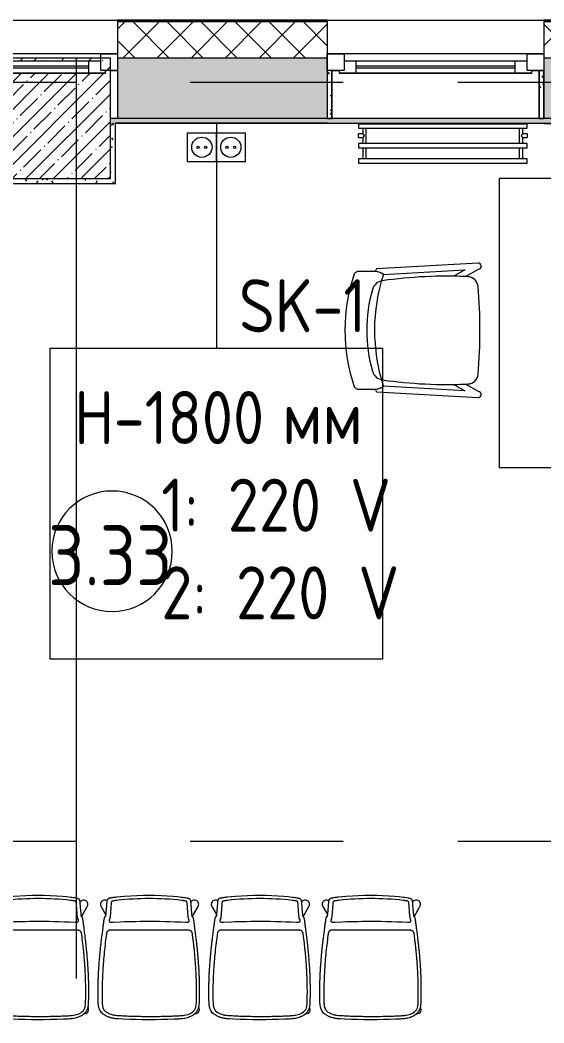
# Model space of a CAD drawing. Header units: millimetres. Extents: x 81382 to 274764, y -8553 to 29000.
# Drawn here: x 115725 to 117900, y 17395 to 21558 of the extents above; entities that cross this region are included whole.
import ezdxf

# ---------------------------------------------------------------- set-up
doc = ezdxf.new("R2010")
doc.units = ezdxf.units.MM
doc.linetypes.add('Осевая', pattern=[3175, 635, -476.25, 1587.5, -476.25])
for name, color, linetype, lineweight in [('0-1', 7, 'Continuous', 9), ('A-AREA-IDEN', 7, 'Continuous', 9), ('A-DETL-GENF', 7, 'Continuous', 9), ('A-GLAZ', 7, 'Continuous', 9), ('A-GLAZ-1', 7, 'Continuous', 13), ('A-WALL', 7, 'Continuous', 9), ('E-ELEC-FIXT-IDEN', 7, 'Continuous', 9), ('I-WALL', 7, 'Continuous', 9), ('M-EQPM', 7, 'Continuous', 9), ('S-COLS', 7, 'Continuous', 9), ('Оси', 7, 'Continuous', 9), ('Оси-2', 7, 'Осевая', 9), ('Электрические приборы', 7, 'Continuous', 9)]:
    doc.layers.add(name, color=color, linetype=linetype, lineweight=lineweight)
for name, color, linetype, lineweight, true_color in [('A-WALL-1', 7, 'Continuous', 9, 0x3c3c3c), ('A-WALL-FNSH-1', 7, 'Continuous', 9, 0x3c3c3c), ('I-FURN-1', 7, 'Continuous', 9, 0xf0f0f0), ('I-FURN-3', 7, 'Continuous', 9, 0xaaaaaa), ('Оси розеток', 7, 'Continuous', 9, 0xff1e23)]:
    doc.layers.add(name, color=color, linetype=linetype, lineweight=lineweight, true_color=true_color)
doc.styles.add('GOST Common', font='GOST_Common.ttf', dxfattribs={"width": 0.9, "height": 250})
doc.styles.add('GOST Common_1', font='GOST_Common.ttf', dxfattribs={"width": 0.9, "height": 220})
pattern_1 = [(0, (0, 0), (121.92, 30.48), [10.058, -81.382, 10.058, -81.382, -487.68]), (0, (0, 0), (121.92, 30.48), [-182.88, 10.058, -172.822, 10.058, -81.382, -213.36]), (0, (0, 0), (121.92, 30.48), [-457.2, 10.058, -50.902, 10.058, -142.342]), (120, (45.72, 15.24), (-87.356454, 90.345817), [10.058, -81.382, 10.058, -81.382, -487.68]), (120, (45.72, 15.24), (-87.356454, 90.345817), [-182.88, 10.058, -172.822, 10.058, -81.382, -213.36]), (120, (45.72, 15.24), (-87.356454, 90.345817), [-457.2, 10.058, -50.902, 10.058, -142.342]), (240, (60.96, 76.2), (-34.563546, -120.825817), [10.058, -81.382, 10.058, -81.382, -487.68]), (240, (60.96, 76.2), (-34.563546, -120.825817), [-182.88, 10.058, -172.822, 10.058, -81.382, -213.36]), (240, (60.96, 76.2), (-34.563546, -120.825817), [-457.2, 10.058, -50.902, 10.058, -142.342])]

# ---------------------------------------------------------------- blocks, each defined once
blk = doc.blocks.new('120_Окно_СКБ_1Ст - 120_Окно_СКБ_1Ст 900х2500_h_ с форточкой-22876038-План размещения напольных электротехнических лючков и розеток 3 этажа в осях 23-33')
at = {"layer": 'A-GLAZ'}
for p, q in [((450, -57), (-450, -57)), ((-330, -107), (330, -107)), ((330, -117), (-330, -117)), ((-430, -127), (-400, -127)), ((400, -127), (450, -127))]:
    blk.add_line(p, q, dxfattribs=at)
at = {"layer": 'A-GLAZ-1'}
for p, q in [((-450, -127), (-450, -57)), ((-450, -57), (-380, -57)), ((-380, -57), (-380, -127)), ((380, -127), (380, -57)), ((380, -57), (450, -57)), ((450, -57), (450, -127)), ((380, -87), (-380, -87)), ((-380, -87), (-380, -127)), ((-330, -137), (-330, -87)), ((330, -137), (330, -87)), ((380, -127), (380, -87)), ((-380, -127), (-450, -127)), ((-380, -127), (-400, -127)), ((-400, -127), (-400, -137)), ((-400, -137), (400, -137)), ((400, -137), (-400, -137)), ((450, -127), (380, -127)), ((400, -127), (380, -127)), ((400, -137), (400, -127))]:
    blk.add_line(p, q, dxfattribs=at)
blk = doc.blocks.new('BSC_Колонна _Прямоугольная - 500х500-23282985-План размещения напольных электротехнических лючков и розеток 3 этажа в осях 23-33')
at = {"layer": 'S-COLS'}
h = blk.add_hatch(dxfattribs=at)
h.set_pattern_fill('FP_26', color=256, style=0, pattern_type=2)
h.set_pattern_definition([(45, (-115850.45, -21150), (-57.024626, 57.024626), []), (45, (-115793.42, -21150), (-57.024626, 57.024626), [100.806, -20.161, 3.353, -16.808])])
h.paths.add_polyline_path([(-250, -250), (250, -250), (250, 250), (-250, 250), (-250, 238), (210, 238), (210, 198), (230, 198), (230, 188), (-250, 188), (-250, -77.4)])
for p, q in [((250, 250), (-250, 250)), ((-250, 250), (-250, 238)), ((250, -250), (250, 250)), ((-250, 188), (-250, -250)), ((-250, -250), (250, -250))]:
    blk.add_line(p, q, dxfattribs=at)
blk = doc.blocks.new('Стол базовый прямоугольный - 1_2-25479526-План размещения напольных электротехнических лючков и розеток 3 этажа в осях 23-33')
at = {"layer": 'I-FURN-1'}
for p, q in [((600, 300), (-600, 300)), ((-600, 300), (-600, -300)), ((600, -300), (600, 300)), ((-600, -300), (600, -300))]:
    blk.add_line(p, q, dxfattribs=at)
blk = doc.blocks.new('Chair_1 noor 78578 - 1_4-25422005-План размещения напольных электротехнических лючков и розеток 3 этажа в осях 23-33')
at = {"layer": 'I-FURN-1'}
for p, q in [((-130.5, 405.7), (-130.5, 344.8)), ((359.1, 344.8), (359.1, 405.7)), ((-141.2, 329.7), (-165.1, -92)), ((-136.5, -37.1), (-117.3, 302)), ((345.9, 302), (365.1, -37.1)), ((393.7, -92), (369.8, 329.7)), ((-110.2, 8.6), (-136.5, -37.1)), ((365.1, -37.1), (338.8, 8.6)), ((-139.7, -93.5), (-108.8, -39.9)), ((337.4, -39.9), (368.3, -93.5))]:
    blk.add_line(p, q, dxfattribs=at)
for centre, radius, start, end in [((114.3, -271.9), 732.8, 71.3174, 108.6833), ((114.3, -279.3), 660.4, 111.7, 112.7563), ((-37.4, 344.8), 93.1, 180, 204.9864), ((-37.4, 344.8), 93.1, 186.4785, 204.9864), ((114.3, -408), 746, 71.9445, 107.8276), ((-41.4, 297.5), 50.8, 106.1735, 171.9659), ((114.3, -239.2), 609.6, 73.8265, 106.1735), ((270, 297.5), 50.8, 8.0341, 73.8265), ((266, 344.8), 93.1, 334.477, 360), ((266, 344.8), 93.1, 335.0136, 353.5215), ((114.3, -279.3), 660.4, 67.2437, 68.3), ((-116, 308.2), 6.35, 204.9864, 258.4091), ((-116, 308.2), 6.35, 204.9864, 287.8276), ((1798.9, 37.7), 1909.3, 171.9659, 182.6261), ((-1570.3, 37.7), 1909.3, 357.3739, 8.0341), ((344.3, 307.4), 6.35, 281.4186, 334.477), ((344.6, 308.2), 6.35, 281.5909, 335.0136), ((1798.9, 37.7), 1909.3, 180.8761, 182.3307), ((-1570.3, 37.7), 1909.3, 357.6693, 359.1239), ((-64, -47.7), 44.5, 182.6261, 265.0912), ((292.6, -47.7), 44.4, 275.9396, 357.3739), ((-152.4, -92.7), 12.7, 176.75, 356.75), ((114.8, 2033.8), 2133.6, 265.0912, 274.9044), ((381, -92.7), 12.7, 183.25, 3.25)]:
    blk.add_arc(centre, radius, start, end, dxfattribs=at)
for points in [[(-120.4, 422.3), (-122, 420.8), (-124.7, 417.8), (-127.8, 413.5), (-129.8, 409.4), (-130.4, 406.9), (-130.5, 405.7)], [(359.1, 405.7), (359, 406.9), (358.4, 409.4), (356.4, 413.5), (353.3, 417.8), (350.6, 420.8), (349, 422.3)]]:
    blk.add_open_spline(points, degree=3, dxfattribs=at)
blk = doc.blocks.new('Chairs-Back - 1_4а-26512834-План размещения напольных электротехнических лючков и розеток 3 этажа в осях 23-33')
at = {"layer": '0-1', "flags": 128}
for points in [[(-212.2, -145.4), (-212.2, -149.7), (-212.2, -151.9), (-212.2, -154.1), (-212.1, -156.3), (-212.1, -158.4), (-212.1, -160.6), (-212.1, -162.8), (-212, -167.2), (-211.9, -171.5), (-211.8, -175.9), (-211.8, -177.8), (-211.7, -180.2), (-211.6, -183), (-211.5, -185.8), (-211.4, -188.7), (-211.2, -191.5), (-211, -194.2), (-210.7, -197), (-210.3, -199.8), (-209.8, -202.5), (-209.3, -205.2), (-208.6, -207.8), (-207.8, -210.3), (-206.8, -212.7), (-206, -214.2), (-205.9, -214.4), (-205.6, -215.2), (-204.4, -217.7), (-203.7, -219), (-203.7, -219.2), (-202.2, -223.5), (-199.7, -227.3), (-196.3, -230.3), (-193.2, -231.9), (-192.5, -232.5), (-190.5, -234.2), (-188.3, -235.8), (-186.2, -237.3), (-183.9, -238.7), (-181.6, -240), (-179.3, -241.3), (-176.9, -242.4), (-174.5, -243.6), (-172.1, -244.6), (-169.6, -245.6), (-167.1, -246.5), (-164.6, -247.3), (-162.1, -248.1), (-159.6, -248.8), (-157, -249.5), (-154.4, -250.1), (-151.8, -250.7), (-149.3, -251.1), (-146.7, -251.6), (-144, -252), (-141.4, -252.3), (-138.8, -252.6), (-136.1, -252.9), (-133.5, -253.1), (-130.8, -253.3), (-128.5, -253.4), (-126.2, -253.6), (-107.2, -254.5), (-80.7, -255.7), (-54.1, -256.5), (-27.6, -257), (-1, -257.2), (25.6, -257.1), (52.1, -256.7), (78.7, -256), (105.2, -255), (124.2, -254.1), (128.9, -253.9), (134.2, -253.5), (139.4, -253), (144.7, -252.3), (149.9, -251.4), (155.1, -250.2), (160.1, -248.9), (165.2, -247.3), (170.1, -245.4), (175, -243.3), (179.7, -240.8), (184.2, -238.1), (188.6, -235), (190.6, -233.4), (190.8, -233.2), (191.9, -233.4), (196.8, -232.9), (201.4, -231), (205.3, -227.9), (208.2, -223.8), (209.9, -219.2), (210.1, -214.2), (209, -209.5), (207.4, -206.7), (207.5, -206.2), (208.1, -203.5), (208.5, -200.7), (208.9, -198), (209.2, -195.2), (209.5, -192.4), (209.7, -189.6), (209.8, -186.8), (210, -184), (210.1, -181.2), (210.1, -178.8), (210.2, -176.4), (210.3, -172.5), (210.4, -168.1), (210.5, -163.8), (210.5, -161.6), (210.6, -159.4), (210.6, -157.2), (210.6, -155.1), (210.6, -152.9), (210.7, -150.7), (210.7, -146.4), (210.7, -141.9), (210.7, -137.6), (210.7, -133.3), (210.7, -131.1), (210.7, -128.9), (210.7, -126.8), (210.7, -124.6), (210.6, -122.4), (210.6, -120.2), (210.6, -115.9), (210.5, -111.5), (210.4, -107.1), (210.3, -102.8), (210.2, -98.4), (210.1, -94.1), (210, -89.7), (209.8, -85.4), (209.7, -81), (209.5, -76.6), (209.3, -72.3), (209.1, -67.9), (208.9, -63.5), (208.7, -59.2), (208.5, -54.8), (208.3, -50.5), (208, -46.1), (207.8, -41.8), (207.3, -34.5), (206.8, -27.2), (206.3, -19.9), (205.7, -12.6), (205.4, -8.8), (205.1, -5.1), (204.5, 2.1), (204.2, 5.9), (203.9, 9.6), (203.2, 16.7), (202.9, 20.5), (202.5, 24.2), (201.8, 31.4), (201.4, 35.2), (201, 38.9), (200.3, 46.2), (199.9, 50), (199.5, 53.7), (198.6, 61), (198.2, 64.7), (197.8, 68.4), (197.3, 72.2), (196.9, 75.9), (196.2, 81.4), (195.6, 86.8), (194.9, 92.3), (194.2, 97.8), (193.5, 103.4), (192.8, 108.9), (192.1, 114.5), (191.3, 120.1), (190.8, 124.4), (190.2, 128.7), (189.7, 133), (189.2, 137.2), (188.6, 141.5), (188.1, 145.6), (187.5, 149.5), (187, 153.1), (186.4, 156.2), (185.9, 158.9), (185.4, 161.1), (185, 162.9), (184.5, 164.5), (184.1, 165.8), (183.8, 166.7), (183.5, 167.3), (183.2, 167.7), (183, 167.9), (182.8, 168), (180.6, 168.1), (180.5, 168.7), (180.4, 169), (204.2, 211.2), (205.8, 214.2), (206.8, 217.4), (207.1, 220.8), (206.7, 224.2), (205.7, 227.5), (204, 230.5), (201.7, 233.1), (199, 235.3), (196, 236.9), (192.7, 237.9), (189.2, 238.2), (185.9, 237.9), (182.7, 236.9), (179.8, 235.4), (177.2, 233.3), (175.2, 230.8), (174.7, 230), (174.7, 230.2), (174.6, 231.2), (174.3, 233.3), (174.2, 234.4), (173.9, 235.4), (173.7, 236.5), (173.3, 237.5), (173.1, 238.1), (172.8, 238.6), (172.5, 239.1), (172.2, 239.6), (171.7, 240.2), (171.2, 240.8), (170.6, 241.4), (169.9, 242), (169.1, 242.5), (168.2, 243), (167.1, 243.5), (166, 244), (164.9, 244.4), (163.7, 244.7), (161.2, 245.4), (158.6, 246), (156, 246.5), (151, 247.3), (145.9, 248), (140.9, 248.7), (135.8, 249.3), (118.5, 251.1), (101.1, 252.8), (75.9, 254.7), (50.6, 256), (25.4, 256.9), (0.1, 257.2), (-25.2, 257), (-50.4, 256.3), (-75.7, 255), (-100.9, 253.2), (-118.3, 251.7), (-135.6, 249.9), (-138.2, 249.6), (-140.7, 249.3), (-143.2, 249), (-145.8, 248.7), (-148.3, 248.4), (-150.8, 248), (-153.4, 247.6), (-155.9, 247.2), (-158.5, 246.7), (-161, 246.2), (-163.5, 245.5), (-164.7, 245.1), (-165.9, 244.7), (-167, 244.3), (-168, 243.8), (-168.9, 243.3), (-169.8, 242.7), (-170.5, 242.2), (-171.1, 241.6), (-171.6, 241), (-172, 240.4), (-172.4, 239.9), (-172.7, 239.4), (-172.9, 238.9), (-173.2, 238.3), (-173.5, 237.3), (-173.8, 236.2), (-173.9, 235.6), (-176.5, 236.9), (-179.7, 237.9), (-183, 238.2), (-186.5, 237.9), (-189.8, 236.9), (-192.8, 235.3), (-195.5, 233.1), (-197.8, 230.5), (-199.5, 227.5), (-200.5, 224.2), (-200.9, 220.8), (-200.6, 217.4), (-199.6, 214.2), (-198, 211.2), (-179.3, 178), (-179.5, 176.5), (-179.7, 174.8), (-179.9, 173.2), (-180.2, 171.8), (-180.4, 170.6), (-180.6, 169.6), (-180.7, 168.9), (-182.9, 168.8), (-183.1, 168.8), (-183.3, 168.5), (-183.5, 168.2), (-183.8, 167.5), (-184.2, 166.7), (-184.6, 165.5), (-185.1, 163.9), (-185.5, 162.1), (-186.1, 160), (-186.6, 157.3), (-187.1, 154.2), (-187.7, 150.6), (-188.3, 146.7), (-188.8, 142.6), (-189.4, 138.4), (-189.9, 134.1), (-190.5, 129.8), (-191, 125.5), (-191.6, 121.2), (-191.6, 121), (-192.3, 115.4), (-193.1, 109.8), (-193.8, 104.3), (-194.5, 98.7), (-195.3, 93.3), (-196, 87.8), (-196.6, 82.4), (-197.3, 76.9), (-197.8, 73.2), (-198.3, 69.4), (-198.7, 65.7), (-199.2, 62), (-200, 54.6), (-200.4, 50.9), (-200.9, 47.1), (-201.7, 39.9), (-202.1, 36.2), (-202.5, 32.4), (-203.2, 25.2), (-203.6, 21.5), (-204, 17.7), (-204.7, 10.5), (-205, 6.8), (-205.3, 3), (-206, -4.1), (-206.3, -7.8), (-206.6, -11.6), (-207.2, -18.9), (-207.7, -26.2), (-208.3, -33.5), (-208.8, -40.8), (-209, -45.1), (-209.3, -49.5), (-209.6, -53.8), (-209.8, -58.3), (-210, -62.5), (-210.3, -67), (-210.5, -71.3), (-210.7, -75.7), (-210.9, -80), (-211, -84.4), (-211.2, -88.7), (-211.3, -93.1), (-211.5, -97.5), (-211.6, -101.8), (-211.7, -106.2), (-211.8, -110.5), (-211.9, -114.9), (-212, -119.2), (-212, -121.4), (-212.1, -123.6), (-212.1, -125.8), (-212.1, -128), (-212.1, -130.1), (-212.1, -132.3), (-212.2, -136.7), (-212.2, -141), (-212.2, -145.4)], [(-212.2, -145.4), (-212.2, -149.7), (-212.2, -151.9), (-212.2, -154.1), (-212.1, -156.3), (-212.1, -158.4), (-212.1, -160.6), (-212.1, -162.8), (-212, -167.2), (-211.9, -171.5), (-211.8, -175.9), (-211.8, -177.8), (-211.7, -180.2), (-211.6, -183), (-211.5, -185.8), (-211.4, -188.7), (-211.2, -191.5), (-211, -194.2), (-210.7, -197), (-210.3, -199.8), (-209.8, -202.5), (-209.3, -205.2), (-208.6, -207.8), (-207.8, -210.3), (-206.8, -212.7), (-206, -214.2), (-205.9, -214.4), (-205.6, -215.2), (-204.4, -217.7), (-203, -220.2), (-201.5, -222.6), (-199.9, -224.8), (-198.2, -226.8), (-196.4, -228.8), (-194.5, -230.7), (-192.5, -232.5), (-190.5, -234.2), (-188.3, -235.8), (-186.2, -237.3), (-183.9, -238.7), (-181.6, -240), (-179.3, -241.3), (-176.9, -242.4), (-174.5, -243.6), (-172.1, -244.6), (-169.6, -245.6), (-167.1, -246.5), (-164.6, -247.3), (-162.1, -248.1), (-159.6, -248.8), (-157, -249.5), (-154.4, -250.1), (-151.8, -250.7), (-149.3, -251.1), (-146.7, -251.6), (-144, -252), (-141.4, -252.3), (-138.8, -252.6), (-136.1, -252.9), (-133.5, -253.1), (-130.8, -253.3), (-128.5, -253.4), (-126.2, -253.6), (-107.2, -254.5), (-80.7, -255.7), (-54.1, -256.5), (-27.6, -257), (-1, -257.2), (25.6, -257.1), (52.1, -256.7), (78.7, -256), (105.2, -255), (124.2, -254.1), (128.9, -253.9), (134.2, -253.5), (139.4, -253), (144.7, -252.3), (149.9, -251.4), (155.1, -250.2), (160.1, -248.9), (165.2, -247.3), (170.1, -245.4), (175, -243.3), (179.7, -240.8), (184.2, -238.1), (188.6, -235), (190.6, -233.4), (192.6, -231.6), (194.5, -229.7), (196.3, -227.8), (198, -225.7), (199.6, -223.5), (201.2, -221.2), (202.5, -218.7), (203.8, -216.1), (204.2, -215.3), (205, -213.6), (206, -211.3), (206.8, -208.8), (207.5, -206.2), (208.1, -203.5), (208.5, -200.7), (208.9, -198), (209.2, -195.2), (209.5, -192.4), (209.7, -189.6), (209.8, -186.8), (210, -184), (210.1, -181.2), (210.1, -178.8), (210.2, -176.4), (210.3, -172.5), (210.4, -168.1), (210.5, -163.8), (210.5, -161.6), (210.6, -159.4), (210.6, -157.2), (210.6, -155.1), (210.6, -152.9), (210.7, -150.7), (210.7, -146.4), (210.7, -141.9), (210.7, -137.6), (210.7, -133.3), (210.7, -131.1), (210.7, -128.9), (210.7, -126.8), (210.7, -124.6), (210.6, -122.4), (210.6, -120.2), (210.6, -115.9), (210.5, -111.5), (210.4, -107.1), (210.3, -102.8), (210.2, -98.4), (210.1, -94.1), (210, -89.7), (209.8, -85.4), (209.7, -81), (209.5, -76.6), (209.3, -72.3), (209.1, -67.9), (208.9, -63.5), (208.7, -59.2), (208.5, -54.8), (208.3, -50.5), (208, -46.1), (207.8, -41.8), (207.3, -34.5), (206.8, -27.2), (206.3, -19.9), (205.7, -12.6), (205.4, -8.8), (205.1, -5.1), (204.5, 2.1), (204.2, 5.9), (203.9, 9.6), (203.2, 16.7), (202.9, 20.5), (202.5, 24.2), (201.8, 31.4), (201.4, 35.2), (201, 38.9), (200.3, 46.2), (199.9, 50), (199.5, 53.7), (198.6, 61), (198.2, 64.7), (197.8, 68.4), (197.3, 72.2), (196.9, 75.9), (196.2, 81.4), (195.6, 86.8), (194.9, 92.3), (194.2, 97.8), (193.5, 103.4), (192.8, 108.9), (192.1, 114.5), (191.3, 120.1), (190.8, 124.4), (190.2, 128.7), (189.7, 133), (189.2, 137.2), (188.6, 141.5), (188.1, 145.6), (187.5, 149.5), (187, 153.1), (186.4, 156.2), (185.9, 158.9), (185.4, 161.1), (185, 162.9), (184.5, 164.5), (184.1, 165.8), (183.8, 166.7), (183.5, 167.3), (183.2, 167.7), (183, 167.9), (182.8, 168), (180.6, 168.1), (180.5, 168.7), (180.3, 169.8), (180.1, 171), (179.8, 172.4), (179.6, 174), (179.4, 175.7), (179.1, 178), (178.8, 180.6), (178.6, 183.3), (178.3, 186.3), (178, 189.3), (177.7, 192.6), (177.4, 195.9), (177.1, 199.4), (176.9, 202.5), (176.6, 205.7), (176.4, 208.9), (176.1, 212.2), (175.9, 214.9), (175.7, 217.7), (175.5, 220.5), (175.3, 223.3), (175.1, 225.2), (175, 227.1), (174.9, 228.1), (174.8, 229.2), (174.7, 230.2), (174.6, 231.2), (174.3, 233.3), (174.2, 234.4), (173.9, 235.4), (173.7, 236.5), (173.3, 237.5), (173.1, 238.1), (172.8, 238.6), (172.5, 239.1), (172.2, 239.6), (171.7, 240.2), (171.2, 240.8), (170.6, 241.4), (169.9, 242), (169.1, 242.5), (168.2, 243), (167.1, 243.5), (166, 244), (164.9, 244.4), (163.7, 244.7), (161.2, 245.4), (158.6, 246), (156, 246.5), (151, 247.3), (145.9, 248), (140.9, 248.7), (135.8, 249.3), (118.5, 251.1), (101.1, 252.8), (75.9, 254.7), (50.6, 256), (25.4, 256.9), (0.1, 257.2), (-25.2, 257), (-50.4, 256.3), (-75.7, 255), (-100.9, 253.2), (-118.3, 251.7), (-135.6, 249.9), (-138.2, 249.6), (-140.7, 249.3), (-143.2, 249), (-145.8, 248.7), (-148.3, 248.4), (-150.8, 248), (-153.4, 247.6), (-155.9, 247.2), (-158.5, 246.7), (-161, 246.2), (-163.5, 245.5), (-164.7, 245.1), (-165.9, 244.7), (-167, 244.3), (-168, 243.8), (-168.9, 243.3), (-169.8, 242.7), (-170.5, 242.2), (-171.1, 241.6), (-171.6, 241), (-172, 240.4), (-172.4, 239.9), (-172.7, 239.4), (-172.9, 238.9), (-173.2, 238.3), (-173.5, 237.3), (-173.8, 236.2), (-174, 235.2), (-174.2, 234.1), (-174.4, 233.2), (-174.5, 232), (-174.6, 231), (-174.7, 230), (-174.8, 229), (-174.9, 227.9), (-175, 226.9), (-175.1, 225.9), (-175.1, 224.9), (-175.2, 223.8), (-175.4, 221.1), (-175.6, 218.4), (-175.9, 215.7), (-176.1, 213.1), (-176.3, 209.8), (-176.6, 206.5), (-176.9, 203.3), (-177.1, 200.2), (-177.4, 196.7), (-177.7, 193.4), (-178, 190.2), (-178.3, 187.1), (-178.6, 184.2), (-178.9, 181.4), (-179.2, 178.9), (-179.5, 176.5), (-179.7, 174.8), (-179.9, 173.2), (-180.2, 171.8), (-180.4, 170.6), (-180.6, 169.6), (-180.7, 168.9), (-182.9, 168.8), (-183.1, 168.8), (-183.3, 168.5), (-183.5, 168.2), (-183.8, 167.5), (-184.2, 166.7), (-184.6, 165.5), (-185.1, 163.9), (-185.5, 162.1), (-186.1, 160), (-186.6, 157.3), (-187.1, 154.2), (-187.7, 150.6), (-188.3, 146.7), (-188.8, 142.6), (-189.4, 138.4), (-189.9, 134.1), (-190.5, 129.8), (-191, 125.5), (-191.6, 121.2), (-191.6, 121), (-192.3, 115.4), (-193.1, 109.8), (-193.8, 104.3), (-194.5, 98.7), (-195.3, 93.3), (-196, 87.8), (-196.6, 82.4), (-197.3, 76.9), (-197.8, 73.2), (-198.3, 69.4), (-198.7, 65.7), (-199.2, 62), (-200, 54.6), (-200.4, 50.9), (-200.9, 47.1), (-201.7, 39.9), (-202.1, 36.2), (-202.5, 32.4), (-203.2, 25.2), (-203.6, 21.5), (-204, 17.7), (-204.7, 10.5), (-205, 6.8), (-205.3, 3), (-206, -4.1), (-206.3, -7.8), (-206.6, -11.6), (-207.2, -18.9), (-207.7, -26.2), (-208.3, -33.5), (-208.8, -40.8), (-209, -45.1), (-209.3, -49.5), (-209.6, -53.8), (-209.8, -58.3), (-210, -62.5), (-210.3, -67), (-210.5, -71.3), (-210.7, -75.7), (-210.9, -80), (-211, -84.4), (-211.2, -88.7), (-211.3, -93.1), (-211.5, -97.5), (-211.6, -101.8), (-211.7, -106.2), (-211.8, -110.5), (-211.9, -114.9), (-212, -119.2), (-212, -121.4), (-212.1, -123.6), (-212.1, -125.8), (-212.1, -128), (-212.1, -130.1), (-212.1, -132.3), (-212.2, -136.7), (-212.2, -141), (-212.2, -145.4)], [(-194.1, -147.9), (-194.1, -152.8), (-194.1, -157.8), (-194, -167.6), (-193.8, -177.5), (-193.8, -177.7), (-193.5, -187.7), (-193.2, -192.6), (-192.7, -197.6), (-192, -202.5), (-191.5, -204.9), (-190.8, -207.3), (-189.1, -212), (-188, -214.3), (-186.8, -216.4), (-185, -218.9), (-183, -221.2), (-178.4, -225.2), (-173.4, -228.6), (-168, -231.5), (-162.4, -233.9), (-156.7, -235.9), (-150.8, -237.5), (-144.8, -238.7), (-144.3, -238.8), (-144.3, -238.8), (-144.1, -238.9), (-143.1, -239), (-138.8, -239.7), (-132.7, -240.4), (-132.3, -240.4), (-131.8, -240.4), (-126.4, -240.8), (-122.6, -241.1), (-120.5, -241.2), (-119.9, -241.2), (-119.7, -241.2), (-119.3, -241.2), (-114.4, -241.5), (-108.3, -241.8), (-102.2, -242.1), (-96.1, -242.4), (-90, -242.6), (-83.9, -242.9), (-77.8, -243.1), (-71.6, -243.3), (-65.5, -243.5), (-59.4, -243.7), (-53.3, -243.8), (-47.2, -244), (-41.1, -244.1), (-35, -244.2), (-28.8, -244.3), (-22.7, -244.4), (-16.6, -244.5), (-10.5, -244.5), (-4.4, -244.6), (1.8, -244.6), (7.9, -244.6), (14, -244.6), (20.1, -244.6), (26.2, -244.5), (32.3, -244.5), (38.5, -244.4), (44.6, -244.3), (50.7, -244.2), (56.8, -244.1), (62.9, -244), (69, -243.8), (75.2, -243.6), (81.3, -243.5), (87.4, -243.3), (93.5, -243), (99.6, -242.8), (105.7, -242.6), (111.8, -242.3), (117.9, -242), (122.8, -241.8), (123.2, -241.8), (123.4, -241.8), (124.1, -241.7), (126.2, -241.6), (130.1, -241.4), (135.4, -241.1), (135.8, -241), (136.3, -241), (142.3, -240.3), (146.7, -239.7), (147.6, -239.6), (147.8, -239.5), (147.9, -239.5), (148.4, -239.4), (154.4, -238.2), (160.2, -236.6), (166, -234.6), (171.6, -232.3), (177, -229.4), (182, -226), (186.6, -222), (188.6, -219.7), (189.5, -218.5), (190.4, -217.3), (191.7, -215.2), (192.8, -212.9), (194.5, -208.2), (194.9, -207), (195.2, -205.8), (195.7, -203.4), (196.5, -198.5), (197, -193.5), (197.3, -188.6), (197.5, -183.6), (197.6, -178.6), (197.6, -177.9), (197.7, -173.1), (197.8, -168.3), (197.9, -163.5), (198, -158.7), (198, -153.7), (198.1, -148.8), (198.1, -143.8), (198.1, -138.8), (198.1, -133.9), (198, -128.9), (198, -123.9), (197.9, -118.9), (197.8, -114), (197.7, -109), (197.6, -104), (197.5, -99), (197.3, -94.1), (197.2, -89.1), (197, -84.1), (196.8, -79.2), (196.6, -74.2), (196.4, -69.2), (196.1, -64.2), (195.9, -59.3), (195.6, -54.3), (195.3, -49.3), (195.1, -46.1), (194.9, -42.2), (194.6, -37.8), (194.3, -32.4), (194, -27.9), (194, -27.4), (193.6, -22.5), (193.2, -17.6), (192.9, -12.6), (192.5, -7.7), (192.1, -2.8), (191.6, 2.1), (191.2, 7), (190.8, 11.9), (190.3, 16.8), (189.8, 21.7), (189.4, 26.6), (188.9, 31.5), (188.3, 36.4), (187.8, 41.3), (187.3, 46.2), (186.7, 51.1), (186.2, 56), (185.6, 61), (185, 65.9), (184.4, 70.8), (183.8, 75.6), (183.2, 80.5), (182.6, 85.4), (181.9, 90.2), (181.3, 95), (180.6, 99.9), (180.3, 101.4), (179.9, 102.8), (179.3, 104.2), (178.6, 105.6), (177.7, 106.9), (176.7, 108), (175.6, 109.1), (174.4, 110.1), (173.1, 110.9), (171.8, 111.6), (170.3, 112.1), (168.8, 112.5), (167.3, 112.8), (165.8, 112.8), (84.2, 112.8), (2.6, 113.1), (-79, 113.3), (-160.6, 113.6), (-162.1, 113.5), (-163.7, 113.3), (-165.2, 112.9), (-166.6, 112.4), (-168, 111.7), (-169.3, 110.9), (-170.5, 109.9), (-171.6, 108.8), (-172.6, 107.7), (-173.4, 106.4), (-174.2, 105.1), (-174.8, 103.7), (-175.2, 102.2), (-175.5, 100.7), (-176.2, 95.8), (-176.9, 91), (-178.2, 81.3), (-179.4, 71.6), (-180.7, 61.8), (-181.9, 52), (-183, 42.2), (-184.1, 32.4), (-185.1, 22.6), (-186.1, 12.8), (-187, 3), (-187.9, -6.9), (-188.7, -16.7), (-189.4, -26.6), (-189.5, -27.1), (-190.2, -37), (-190.4, -41.1), (-190.6, -43.5), (-190.9, -48.4), (-191.2, -53.4), (-191.5, -58.4), (-191.9, -66), (-192.3, -73.6), (-192.7, -81.6), (-193, -89.7), (-193.3, -97.7), (-193.5, -105.7), (-193.7, -113.8), (-193.9, -121.8), (-194, -129.9), (-194.1, -137.9), (-194.1, -142.9), (-194.1, -147.9)]]:
    blk.add_lwpolyline(points, dxfattribs=at)
blk.add_lwpolyline([(-165.1, 157.1), (-165.1, 155.3), (-165.1, 153.5), (-164.9, 152.1), (-164.5, 150.7), (-163.8, 149.5), (-162.9, 148.4), (-161.8, 147.6), (-160.6, 147), (-159.2, 146.6), (-157.4, 146.5), (-156.9, 146.4), (-156.6, 146.4), (-148.1, 146.9), (-117.4, 148.2), (-101.2, 148.8), (-85.1, 149.3), (-68.9, 149.6), (-52.7, 150), (-36.5, 150.2), (-20.3, 150.3), (1.3, 150.4), (22.9, 150.3), (44.5, 150.1), (66.1, 149.8), (87.7, 149.3), (109.2, 148.6), (130.8, 147.8), (153.4, 146.8), (159.2, 146.4), (159.6, 146.4), (160, 146.5), (161.8, 146.6), (163.2, 147), (164.4, 147.6), (165.5, 148.4), (166.4, 149.5), (167.1, 150.7), (167.6, 152.1), (167.7, 153.5), (167.7, 155.3), (167.7, 157.1), (167.7, 157.2), (167.5, 157.2), (167.2, 157.2), (166.8, 157.2), (166.2, 157.3), (166.1, 157.3), (165.9, 157.5), (165.7, 157.9), (165.4, 158.8), (165.1, 159.9), (164.8, 161.4), (164.5, 163.1), (164.2, 165), (163.9, 167), (163.6, 169.3), (163.3, 171.7), (163, 174.2), (162.8, 176.9), (162.5, 179.7), (162.2, 182.6), (162, 185.7), (161.7, 188.8), (161.5, 191.9), (161.2, 195.2), (161, 198.5), (160.8, 201.8), (160.5, 205.2), (160.3, 208.6), (160, 212), (159.8, 215.4), (159.6, 218.8), (159.6, 218.9), (159.3, 222.4), (158.9, 225.9), (158.6, 229.4), (158.4, 230.2), (157.9, 231.1), (157.1, 231.9), (156.1, 232.7), (154.8, 233.4), (153.2, 234.1), (151.4, 234.6), (149.4, 235), (147.8, 235.3), (146.1, 235.5), (144.3, 235.7), (142.5, 236), (140.7, 236.2), (138.8, 236.4), (137, 236.6), (135.1, 236.8), (118.4, 238.6), (101.7, 240.1), (84.9, 241.4), (68.2, 242.5), (51.5, 243.3), (34.8, 243.9), (18, 244.3), (1.3, 244.4), (-15.4, 244.3), (-32.2, 243.9), (-48.9, 243.3), (-65.6, 242.5), (-82.3, 241.4), (-99.1, 240.1), (-115.8, 238.6), (-132.5, 236.8), (-134.4, 236.6), (-136.2, 236.4), (-138.1, 236.2), (-139.9, 236), (-141.7, 235.7), (-143.5, 235.5), (-145.2, 235.3), (-146.8, 235), (-148.8, 234.6), (-150.6, 234.1), (-152.2, 233.4), (-153.5, 232.7), (-154.5, 231.9), (-155.3, 231.1), (-155.8, 230.2), (-156, 229.4), (-156.3, 225.9), (-156.7, 222.4), (-157, 218.9), (-157, 218.8), (-157.2, 215.4), (-157.4, 212), (-157.7, 208.6), (-157.9, 205.2), (-158.1, 201.8), (-158.4, 198.5), (-158.6, 195.2), (-158.9, 191.9), (-159.1, 188.8), (-159.4, 185.7), (-159.6, 182.6), (-159.9, 179.7), (-160.2, 176.9), (-160.4, 174.2), (-160.7, 171.7), (-161, 169.3), (-161.3, 167), (-161.6, 165), (-161.9, 163.1), (-162.2, 161.4), (-162.5, 159.9), (-162.8, 158.8), (-163.1, 157.9), (-163.3, 157.5), (-163.5, 157.3), (-164.2, 157.2), (-164.6, 157.2), (-164.9, 157.2), (-165.1, 157.2)], close=True, dxfattribs=at)
blk = doc.blocks.new('120_Окно_СКБ_1Ст - 120_Окно_СКБ_1Ст 900х2500_h_ с форточкой-V119-План размещения напольных электротехнических лючков и розеток 3 этажа в осях 23-33')
at = {"layer": 'A-GLAZ'}
for p, q in [((450, -57), (-450, -57)), ((-330, -107), (330, -107)), ((330, -117), (-330, -117)), ((420, -127), (450, -127))]:
    blk.add_line(p, q, dxfattribs=at)
at = {"layer": 'A-GLAZ-1'}
for p, q in [((-450, -127), (-450, -57)), ((-450, -57), (-380, -57)), ((-380, -57), (-380, -127)), ((380, -127), (380, -57)), ((380, -57), (450, -57)), ((450, -57), (450, -127)), ((380, -87), (-380, -87)), ((-380, -87), (-380, -127)), ((-330, -137), (-330, -87)), ((330, -137), (330, -87)), ((380, -127), (380, -87)), ((-380, -127), (-450, -127)), ((-380, -127), (-400, -127)), ((-400, -127), (-400, -137)), ((-400, -137), (400, -137)), ((400, -137), (-400, -137)), ((450, -127), (380, -127)), ((400, -127), (380, -127)), ((400, -137), (400, -127))]:
    blk.add_line(p, q, dxfattribs=at)
blk = doc.blocks.new('Блок Розеток и Выключателей - Блок Розеток и Выключателей_SK1-27368977-План размещения напольных электротехнических лючков и розеток 3 этажа в осях 23-33')
at = {"layer": 'A-DETL-GENF'}
for p, q in [((-120, -40), (0, -40)), ((-120, -160), (-120, -40)), ((0, -40), (120, -40)), ((0, -160), (0, -40)), ((0, -40), (0, -160)), ((120, -40), (120, -160)), ((0, -160), (-120, -160)), ((120, -160), (0, -160))]:
    blk.add_line(p, q, dxfattribs=at)
for centre, radius in [((-60, -100), 42), ((60, -100), 42), ((-75.6, -100), 4.8), ((-44.4, -100), 4.8), ((44.4, -100), 4.8), ((75.6, -100), 4.8)]:
    blk.add_circle(centre, radius, dxfattribs=at)
at = {"layer": 'Оси розеток'}
blk.add_line((0, 0), (0, -40), dxfattribs=at)
blk = doc.blocks.new('radiator_prado_classic_z_tip_30_po exemplyaru - Classic Z Тип 30-300-31134001-План размещения напольных электротехнических лючков и розеток 3 этажа в осях 23-33')
at = {"layer": 'M-EQPM'}
for p, q in [((0, 228), (0, 210)), ((700, 228), (0, 228)), ((0, 210), (700, 210)), ((17.5, 210), (17.5, 164)), ((32.5, 164), (32.5, 210)), ((667.5, 210), (667.5, 164)), ((682.5, 164), (682.5, 210)), ((700, 210), (700, 228)), ((700, 164), (0, 164)), ((0, 164), (0, 146)), ((0, 146), (700, 146)), ((17.5, 146), (17.5, 121.5)), ((32.5, 82), (32.5, 146)), ((667.5, 146), (667.5, 82)), ((682.5, 121.5), (682.5, 146)), ((700, 146), (700, 164)), ((17.5, 121.5), (0, 121.5)), ((17.5, 121.5), (0, 121.5)), ((0, 121.5), (0, 121.2)), ((0, 106.5), (0, 121.5)), ((0, 121.2), (0, 121.2)), ((0, 106.8), (0, 106.5)), ((0, 106.8), (0, 106.8)), ((0, 106.5), (17.5, 106.5)), ((0, 106.5), (17.5, 106.5)), ((17.5, 106.5), (17.5, 82)), ((700, 121.5), (682.5, 121.5)), ((700, 121.5), (682.5, 121.5)), ((682.5, 82), (682.5, 106.5)), ((682.5, 106.5), (700, 106.5)), ((682.5, 106.5), (700, 106.5)), ((700, 121.5), (700, 106.5)), ((700, 121.2), (700, 121.5)), ((700, 121.5), (700, 121.2)), ((700, 121.2), (700, 121.5)), ((700, 106.5), (700, 106.8)), ((700, 106.8), (700, 106.5)), ((700, 106.5), (700, 106.8)), ((700, 82), (0, 82)), ((0, 82), (0, 64)), ((700, 64), (0, 64)), ((700, 64), (700, 82))]:
    blk.add_line(p, q, dxfattribs=at)
for points, knots in [([(25, 114), (24.5, 114.5), (23.6, 115.4), (22.4, 116.6), (21.6, 117.4), (21.1, 117.9), (20.8, 118.2), (20.5, 118.5), (20.2, 118.8), (19.8, 119.1), (19.6, 119.4), (19.3, 119.7), (19, 120), (18.7, 120.3), (18.5, 120.5), (18.3, 120.7), (18.1, 120.9), (17.9, 121.1), (17.8, 121.2), (17.7, 121.3), (17.5, 121.5), (17.5, 121.5), (17.5, 121.5)], [0, 0, 0, 0, 0.142857, 0.285714, 0.357143, 0.392857, 0.428571, 0.464286, 0.5, 0.535714, 0.571429, 0.607143, 0.642857, 0.678571, 0.714286, 0.75, 0.785714, 0.821429, 0.857143, 0.892857, 0.928571, 1, 1, 1, 1]), ([(17.5, 106.5), (17.5, 106.5), (17.5, 106.5), (17.7, 106.7), (17.8, 106.8), (17.9, 106.9), (18.1, 107.1), (18.3, 107.3), (18.5, 107.5), (18.7, 107.7), (19, 108), (19.3, 108.3), (19.6, 108.6), (19.8, 108.9), (20.3, 109.3), (20.7, 109.7), (21.1, 110.1), (21.6, 110.6), (22.4, 111.4), (23.6, 112.6), (24.5, 113.5), (25, 114)], [0, 0, 0, 0, 0.071429, 0.107143, 0.142857, 0.178571, 0.214286, 0.25, 0.285714, 0.321429, 0.357143, 0.392857, 0.428571, 0.464286, 0.5, 0.571429, 0.607143, 0.642857, 0.714286, 0.857143, 1, 1, 1, 1]), ([(675, 114), (675.5, 114.5), (676.4, 115.4), (677.6, 116.6), (678.4, 117.4), (678.9, 117.9), (679.2, 118.2), (679.5, 118.5), (679.8, 118.8), (680.1, 119.2), (680.4, 119.4), (680.7, 119.7), (681, 120), (681.3, 120.3), (681.5, 120.5), (681.7, 120.7), (681.9, 120.9), (682.1, 121.1), (682.2, 121.2), (682.3, 121.3), (682.5, 121.5), (682.5, 121.5), (682.5, 121.5)], [0, 0, 0, 0, 0.142857, 0.285714, 0.357143, 0.392857, 0.428571, 0.464286, 0.5, 0.535714, 0.571429, 0.607143, 0.642857, 0.678571, 0.714286, 0.75, 0.785714, 0.821429, 0.857143, 0.892857, 0.928571, 1, 1, 1, 1]), ([(682.5, 106.5), (682.5, 106.5), (682.5, 106.5), (682.3, 106.7), (682.2, 106.8), (682.1, 106.9), (681.9, 107.1), (681.7, 107.3), (681.5, 107.5), (681.3, 107.7), (681, 108), (680.7, 108.3), (680.4, 108.6), (680.1, 108.8), (679.7, 109.3), (679.3, 109.7), (678.9, 110.1), (678.4, 110.6), (677.6, 111.4), (676.4, 112.6), (675.5, 113.5), (675, 114)], [0, 0, 0, 0, 0.071429, 0.107143, 0.142857, 0.178571, 0.214286, 0.25, 0.285714, 0.321429, 0.357143, 0.392857, 0.428571, 0.464286, 0.5, 0.571429, 0.607143, 0.642857, 0.714286, 0.857143, 1, 1, 1, 1])]:
    blk.add_open_spline(points, degree=3, knots=knots, dxfattribs=at)
blk = doc.blocks.new('Марка_Помещения - Номер-25198446-План размещения напольных электротехнических лючков и розеток 3 этажа в осях 23-33')
at = {"layer": 'A-AREA-IDEN'}
for start, end in [(360, 180), (180, 360)]:
    blk.add_arc((0, 0), 2.5, start, end, dxfattribs=at)

msp = doc.modelspace()

# ---------------------------------------------------------------- hatches: boundary and pattern name
at = {"layer": 'A-WALL'}
h = msp.add_hatch(dxfattribs=at)
h.set_pattern_fill('FP_1', color=256, style=0, pattern_type=2)
h.set_pattern_definition([(45, (0, 0), (-70.71068, 70.71068), []), (135, (0, 0), (-70.71068, -70.71068), [])])
h.paths.add_polyline_path([(125080, 21400), (125230, 21400), (125230, 21550), (120150.2, 21550), (120150.2, 21400), (124830, 21400)])
h.paths.add_polyline_path([(119250.2, 21400), (119250.2, 21550), (117900.4, 21550), (117900.4, 21400), (118893, 21400)])
h.paths.add_polyline_path([(116349.1, 21400), (117000.4, 21400), (117000.4, 21550), (116130.4, 21550), (116130.4, 21400)])
h.paths.add_polyline_path([(114700.4, 21400), (114700.4, 21550), (113550, 21550), (113550, 21400), (113805.2, 21400)])
h.paths.add_polyline_path([(111250, 21400), (111250, 21550), (109950.4, 21550), (109950.4, 21400), (111050, 21400)])
h.paths.add_polyline_path([(93310, 21400), (93310, 21550), (93290, 21550), (93290, 21400)])
h.paths.add_polyline_path([(109050.4, 21400), (109050.4, 21550), (107750.4, 21550), (107750.4, 21400), (108717.5, 21400)])
h.paths.add_polyline_path([(106850.4, 21400), (106850.4, 21550), (105550.2, 21550), (105550.2, 21400), (106173.6, 21400)])
h.paths.add_polyline_path([(104650.2, 21400), (104650.2, 21550), (103450, 21550), (103450, 21400), (103629.7, 21400)])
h.paths.add_polyline_path([(101150, 21400), (101150, 21550), (96610, 21550), (96610, 21400), (101085.9, 21400)])
at = {"layer": 'I-WALL'}
h = msp.add_hatch(dxfattribs=at)
h.set_pattern_fill('FP_4', color=256, style=0, pattern_type=2)
h.set_pattern_definition([(45, (0, 0), (-57.024626, 57.024626), []), (45, (57.025, 0), (-57.024626, 57.024626), [100.806, -20.161, 3.353, -16.808])])
h.paths.add_polyline_path([(121040, 21150), (121040, 21400), (120850, 21400), (120850, 21150)])
h.paths.add_polyline_path([(119250.2, 21150), (119250.2, 21400), (117900.4, 21400), (117900.4, 21150), (119210.9, 21150)])
h.paths.add_polyline_path([(116985.1, 21150), (117000.4, 21150), (117000.4, 21400), (116130.4, 21400), (116130.4, 21150), (116349.1, 21150)])
h.paths.add_polyline_path([(114441.2, 21150), (114700.4, 21150), (114700.4, 21400), (113550, 21400), (113550, 21150), (113805.2, 21150)])
h.paths.add_polyline_path([(111070, 21150), (111250, 21150), (111250, 21400), (111050, 21400), (111050, 21150)])
h.paths.add_polyline_path([(110330, 21150), (110350, 21150), (110350, 21400), (109950.4, 21400), (109950.4, 21150), (109989.4, 21150)])
h.paths.add_polyline_path([(109035.5, 21150), (109050.4, 21150), (109050.4, 21400), (107750.4, 21400), (107750.4, 21150), (108717.5, 21150)])
h.paths.add_polyline_path([(106050, 21150), (106850.4, 21150), (106850.4, 21400), (106050, 21400), (106050, 21288.9)])
h.paths.add_polyline_path([(104583.7, 21150), (104650.2, 21150), (104650.2, 21400), (103450, 21400), (103450, 21150), (104265.7, 21150)])
h.paths.add_polyline_path([(101085.9, 21150), (101150, 21150), (101150, 21400), (100800, 21400), (100800, 21150), (100820, 21150)])
h = msp.add_hatch(dxfattribs=at)
h.set_pattern_fill('FP_35', color=256, style=0, pattern_type=2)
h.set_pattern_definition(pattern_1)
h.paths.add_polyline_path([(117020.4, 21150), (117020.4, 21348), (117000.4, 21348), (117000.4, 21150)])
h = msp.add_hatch(dxfattribs=at)
h.set_pattern_fill('FP_35', color=256, style=0, pattern_type=2)
h.set_pattern_definition(pattern_1)
h.paths.add_polyline_path([(117900.4, 21150), (117900.4, 21347.8), (117880.4, 21347.8), (117880.4, 21150)])
h = msp.add_hatch(dxfattribs=at)
h.set_pattern_fill('FP_35', color=256, style=0, pattern_type=2)
h.set_pattern_definition(pattern_1)
h.paths.add_polyline_path([(120130.2, 21130), (120130.2, 21150), (116100.4, 21150), (116100.4, 21130), (120129.2, 21130)])
h = msp.add_hatch(dxfattribs=at)
h.set_pattern_fill('FP_35', color=256, style=0, pattern_type=2)
h.set_pattern_definition(pattern_1)
h.paths.add_polyline_path([(116120.4, 20880), (116120.4, 21130), (116100.4, 21130), (116100.4, 20880)])
h = msp.add_hatch(dxfattribs=at)
h.set_pattern_fill('FP_35', color=256, style=0, pattern_type=2)
h.set_pattern_definition(pattern_1)
h.paths.add_polyline_path([(116100.4, 20880), (116100.4, 20900), (115580.4, 20900), (115580.4, 20880), (115713.1, 20880)])

# ---------------------------------------------------------------- linework, layer by layer
at = {"layer": 'A-WALL'}
for p, q in [((114700.4, 21558), (116130.4, 21558)), ((117000.4, 21553), (116130.4, 21553)), ((117000.4, 21550), (116130.4, 21550)), ((117000.4, 21558), (117900.4, 21558)), ((119250.2, 21553), (117900.4, 21553)), ((119250.2, 21550), (117900.4, 21550)), ((117000.4, 21400), (116130.4, 21400)), ((119250.2, 21400), (117900.4, 21400)), ((117000.4, 21130), (116120.4, 21130))]:
    msp.add_line(p, q, dxfattribs=at)
at = {"layer": 'A-WALL-1'}
for p, q in [((116130.4, 21550), (116130.4, 21150)), ((117000.4, 21550), (117000.4, 21150)), ((117900.4, 21550), (117900.4, 21150)), ((117020.4, 21348), (117000.4, 21348)), ((117020.4, 21150), (117020.4, 21348)), ((117900.4, 21347.8), (117880.4, 21347.8)), ((117880.4, 21347.8), (117880.4, 21150)), ((117900.4, 21150), (117900.4, 21347.8)), ((120150, 21150), (116100.4, 21150)), ((117000.4, 21150), (117020.4, 21150)), ((117880.4, 21150), (117900.4, 21150)), ((116120.4, 21129), (116120.4, 21130)), ((117000.4, 21130), (120130.2, 21130)), ((115580.4, 20880), (116120.4, 20880))]:
    msp.add_line(p, q, dxfattribs=at)
at = {"layer": 'A-WALL-FNSH-1'}
for p, q in [((117000.4, 21558), (116130.4, 21558)), ((116130.4, 21558), (116130.4, 21550)), ((117000.4, 21550), (117000.4, 21558)), ((119250.2, 21558), (117900.4, 21558)), ((117900.4, 21558), (117900.4, 21550)), ((117021.4, 21348), (117020.4, 21348)), ((117021.4, 21150), (117021.4, 21348)), ((117880.4, 21347.8), (117879.4, 21347.8)), ((117879.4, 21347.8), (117879.4, 21150)), ((117020.4, 21150), (117021.4, 21150)), ((117879.4, 21150), (117880.4, 21150)), ((116120.4, 21129), (116120.4, 20880)), ((117000.4, 21129), (116120.4, 21129)), ((116121.4, 20879), (116121.4, 21129)), ((117000.4, 21129), (117000.4, 21130)), ((117900.4, 21130), (117900.4, 21129)), ((117900.4, 21129), (119250.2, 21129)), ((115579.4, 20879), (116121.4, 20879))]:
    msp.add_line(p, q, dxfattribs=at)
at = {"layer": 'E-ELEC-FIXT-IDEN'}
msp.add_line((116540.3, 20970), (116540.3, 20195.8), dxfattribs=at)
at = {"layer": 'E-ELEC-FIXT-IDEN', "flags": 128}
msp.add_lwpolyline([(115850.8, 20195.8), (117229.8, 20195.8), (117229.8, 18904.8), (115850.8, 18904.8)], close=True, dxfattribs=at)
at = {"layer": 'I-WALL'}
msp.add_line((117900.4, 21129), (117000.4, 21129), dxfattribs=at)
at = {"layer": 'Оси'}
msp.add_line((115960, 18900), (115960, 21400), dxfattribs=at)
at = {"layer": 'Оси-2'}
for p, q in [((84681.8, 21300), (122580, 21300)), ((115960, 593.7), (115960, 18900)), ((84681.8, 18150), (122730, 18150))]:
    msp.add_line(p, q, dxfattribs=at)

# ---------------------------------------------------------------- block references
at = {"layer": 'A-AREA-IDEN', "xscale": 99.99999999999993, "yscale": 99.99999999999993, "zscale": 99.99999999999993}
msp.add_blockref('Марка_Помещения - Номер-25198446-План размещения напольных электротехнических лючков и розеток 3 этажа в осях 23-33', (116107.4, 19353.3), dxfattribs=at)
at = {"layer": 'A-GLAZ'}
for name, p in [('120_Окно_СКБ_1Ст - 120_Окно_СКБ_1Ст 900х2500_h_ с форточкой-V119-План размещения напольных электротехнических лючков и розеток 3 этажа в осях 23-33', (115680.4, 21475)), ('120_Окно_СКБ_1Ст - 120_Окно_СКБ_1Ст 900х2500_h_ с форточкой-22876038-План размещения напольных электротехнических лючков и розеток 3 этажа в осях 23-33', (117450.4, 21475))]:
    msp.add_blockref(name, p, dxfattribs=at)
at = {"layer": 'I-FURN-1'}
for name, p, rotation in [('Стол базовый прямоугольный - 1_2-25479526-План размещения напольных электротехнических лючков и розеток 3 этажа в осях 23-33', (118014.1, 20300.2), 90), ('Chair_1 noor 78578 - 1_4-25422005-План размещения напольных электротехнических лючков и розеток 3 этажа в осях 23-33', (117534.9, 20155.9), 90.00000000000038)]:
    msp.add_blockref(name, p, dxfattribs=dict(at, rotation=rotation))
at = {"layer": 'I-FURN-3'}
for p in [(115800, 17667.2), (116260, 17667.2), (116720, 17667.2), (117180.6, 17667.2)]:
    msp.add_blockref('Chairs-Back - 1_4а-26512834-План размещения напольных электротехнических лючков и розеток 3 этажа в осях 23-33', p, dxfattribs=at)
at = {"layer": 'M-EQPM', "rotation": 180}
msp.add_blockref('radiator_prado_classic_z_tip_30_po exemplyaru - Classic Z Тип 30-300-31134001-План размещения напольных электротехнических лючков и розеток 3 этажа в осях 23-33', (117830.4, 21191.8), dxfattribs=at)
at = {"layer": 'S-COLS'}
msp.add_blockref('BSC_Колонна _Прямоугольная - 500х500-23282985-План размещения напольных электротехнических лючков и розеток 3 этажа в осях 23-33', (115850.4, 21150), dxfattribs=at)
at = {"layer": 'Электрические приборы'}
msp.add_blockref('Блок Розеток и Выключателей - Блок Розеток и Выключателей_SK1-27368977-План размещения напольных электротехнических лючков и розеток 3 этажа в осях 23-33', (116540.3, 21130), dxfattribs=at)

# ---------------------------------------------------------------- texts
at = {"layer": 'A-AREA-IDEN', "insert": (115841.7, 19461.9), "char_height": 250, "width": 663.797, "attachment_point": 1, "style": 'GOST Common'}
msp.add_mtext('3.33', dxfattribs=at)
at = {"layer": 'E-ELEC-FIXT-IDEN', "char_height": 220, "attachment_point": 1, "style": 'GOST Common_1'}
for s, insert, width in [('SK-1', (116634.1, 20482.2), 656.582), ('H-1800 ', (115950.8, 20018.2), 1046.202), ('мм', (116814.1, 20018.2), 375.19), ('   1: 220 V', (115950.8, 19654.4), 1291.519), ('   2: 220 V', (115950.8, 19290.6), 1342.025)]:
    msp.add_mtext(s, dxfattribs=dict(at, insert=insert, width=width))

doc.saveas('drawing.dxf')
